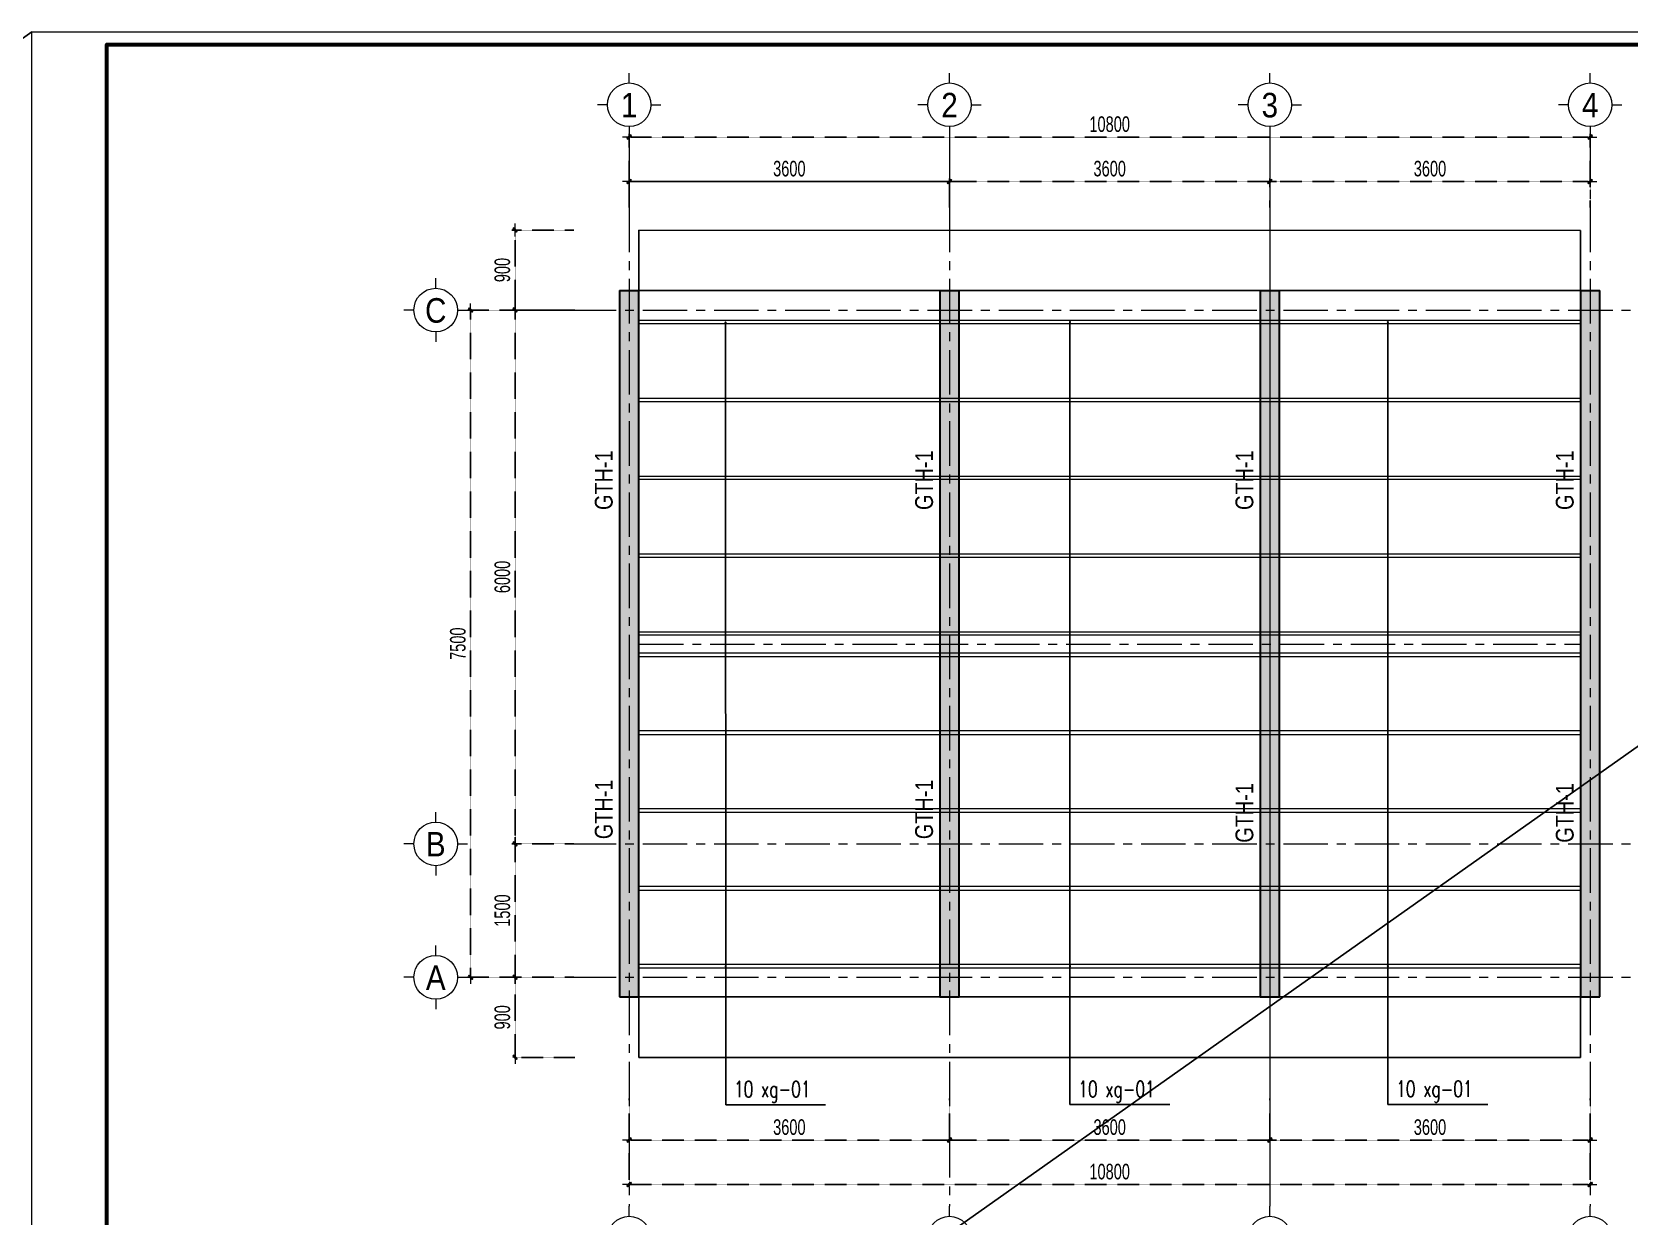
# Model space of a CAD drawing. Header units: millimetres. Extents: x -295047 to 304185, y -728047 to -308748.
# Drawn here: x 10185 to 28134, y -334984 to -321674 of the extents above; entities that cross this region are included whole.
import ezdxf
from ezdxf.enums import TextEntityAlignment as Align

# ---------------------------------------------------------------- set-up
doc = ezdxf.new("R2010")
doc.units = ezdxf.units.MM
doc.header["$MEASUREMENT"] = 0
doc.header["$PDMODE"] = 32
for name, pattern in [('CENTERX2', [4, 2.5, -0.5, 0.5, -0.5]), ('DASHDOT', [1, 0.5, -0.25, 0, -0.25]), ('HIDDEN', [0.375, 0.25, -0.125])]:
    doc.linetypes.add(name, pattern=pattern)
doc.layers.get('Defpoints').update_dxf_attribs({"color": 1})
doc.layers.add('KCS_Plotter', color=11, linetype='Continuous', plot=False)
for name, color, linetype, lineweight in [('Khungten_LCDI', 7, 'Continuous', 5), ('LC Dim', 8, 'Continuous', 18), ('LC Hatch', 252, 'Continuous', 9), ('LC ISO', 153, 'Continuous', 13), ('LC Net dam 1', 30, 'Continuous', 30), ('LC Net manh', 219, 'Continuous', 5), ('LC Net thay', 7, 'Continuous', 25), ('LC Net truc', 79, 'DASHDOT', 13), ('LC Text1', 3, 'Continuous', 20)]:
    doc.layers.add(name, color=color, linetype=linetype, lineweight=lineweight)
doc.styles.add('HOATBIF', font='hoatbif.shx', dxfattribs={"width": 0.7})
doc.styles.add('Khungten', font='VHAVAN.TTF', dxfattribs={"width": 0.9, "height": 5000})
doc.styles.add('LC 1', font='VHAVANB.TTF')
doc.styles.add('LC 3', font='vnsimli.shx', dxfattribs={"width": 0.75})
doc.styles.add('T2', font='VHARIAL.TTF', dxfattribs={"width": 0.8})
doc.styles.add('Title', font='VHBLACK.TTF', dxfattribs={"width": 0.8})
doc.dimstyles.new('1-125', dxfattribs={"dimscale": 120, "dimtxt": 2.5, "dimasz": 0.35, "dimexe": 0.5, "dimexo": 1, "dimgap": 0.8, "dimtad": 1, "dimdec": 0, "dimzin": 0, "dimdsep": 46, "dimtxsty": 'HOATBIF', "dimblk1": 'DOT', "dimblk2": 'DOT', "dimsah": 1, "dimcen": -1, "dimdle": 1, "dimclrd": 256, "dimclre": 256, "dimclrt": 4, "dimadec": 3, "dimazin": 2, "dimtfac": 0.333333, "dimtdec": 0, "dimtix": 1, "dimtmove": 2, "dimatfit": 3, "dimldrblk": 'DOT', "dimfxl": 1, "dimtvp": 0.833333, "dimtolj": 1, "dimtzin": 0, "dimarcsym": 0})
doc.dimstyles.new('1-70', dxfattribs={"dimscale": 70, "dimtxt": 2.5, "dimasz": 0.35, "dimexe": 0.5, "dimexo": 0, "dimgap": 0.8, "dimtad": 1, "dimdec": 0, "dimzin": 0, "dimdsep": 46, "dimtxsty": 'HOATBIF', "dimblk1": 'DOT', "dimblk2": 'DOT', "dimsah": 1, "dimcen": -1, "dimdle": 1, "dimclrd": 256, "dimclre": 256, "dimclrt": 4, "dimadec": 3, "dimazin": 2, "dimtfac": 0.333333, "dimtdec": 0, "dimtix": 1, "dimtmove": 2, "dimatfit": 3, "dimldrblk": 'DOT', "dimfxl": 1, "dimtvp": 0.833333, "dimtolj": 1, "dimtzin": 0, "dimarcsym": 0})
doc.dimstyles.new('mb', dxfattribs={"dimscale": 71, "dimtxt": 2.5, "dimasz": 0.35, "dimexe": 0.5, "dimexo": 0, "dimgap": 0.8, "dimtad": 1, "dimdec": 0, "dimzin": 0, "dimdsep": 46, "dimtxsty": 'HOATBIF', "dimblk1": 'DOT', "dimblk2": 'DOT', "dimsah": 1, "dimcen": -1, "dimdle": 1, "dimclrd": 256, "dimclre": 256, "dimclrt": 4, "dimadec": 3, "dimazin": 2, "dimtfac": 0.333333, "dimtdec": 0, "dimtix": 1, "dimtmove": 2, "dimatfit": 3, "dimldrblk": 'DOT', "dimfxl": 1, "dimtvp": 0.833333, "dimtolj": 1, "dimtzin": 0, "dimarcsym": 0})

# ---------------------------------------------------------------- blocks, each defined once
blk = doc.blocks.new('DOT')
at = {"layer": 'LC Dim'}
blk.add_line((-3, 0), (3, 0), dxfattribs=at)
at = {"layer": 'LC Dim', "color": 4}
blk.add_line((-1, -1), (1, 1), dxfattribs=at)
blk.add_lwpolyline([(0.5, 1), (-1, -0.5), (-0.5, -1), (1, 0.5)], close=True, dxfattribs=at)
blk = doc.blocks.new('*D967')
at = {"layer": 'Defpoints', "color": 0, "linetype": 'HIDDEN', "transparency": 16777216}
for p in [(16897, -333663), (27697, -333663), (27697, -334629)]:
    blk.add_point(p, dxfattribs=at)
at = {"layer": 'LC Dim', "linetype": 'HIDDEN', "lineweight": -2, "transparency": 16777216}
for p, q in [((16897, -333663), (16897, -334664)), ((27697, -333663), (27697, -334664)), ((16921, -334629), (27672, -334629))]:
    blk.add_line(p, q, dxfattribs=at)
at = {"layer": 'LC Dim', "linetype": 'HIDDEN', "lineweight": -2, "transparency": 16777216, "xscale": 24.5, "yscale": 24.5, "zscale": 24.5, "rotation": 180}
blk.add_blockref('DOT', (16897, -334629), dxfattribs=at)
at = {"layer": 'LC Dim', "linetype": 'HIDDEN', "lineweight": -2, "transparency": 16777216, "xscale": 24.5, "yscale": 24.5, "zscale": 24.5}
blk.add_blockref('DOT', (27697, -334629), dxfattribs=at)
at = {"layer": 'LC Dim', "color": 4, "linetype": 'HIDDEN', "transparency": 16777216, "insert": (22297, -334485), "char_height": 175, "attachment_point": 5, "style": 'HOATBIF'}
blk.add_mtext('\\A1;10800', dxfattribs=at)
blk = doc.blocks.new('_Dot')
at = {"color": 0, "linetype": 'ByBlock', "lineweight": -2}
blk.add_line((-0.5, 0), (-1, 0), dxfattribs=at)
at = {"color": 0, "linetype": 'ByBlock', "const_width": 0.5}
blk.add_lwpolyline([(-0.25, 0, 1), (0.25, 0, 1)], format="xyb", close=True, dxfattribs=at)
blk = doc.blocks.new('*D969')
at = {"layer": 'Defpoints', "color": 0, "linetype": 'HIDDEN', "transparency": 16777216}
for p in [(15115, -324800), (15587, -324800), (15587, -332300)]:
    blk.add_point(p, dxfattribs=at)
at = {"layer": 'LC Dim', "linetype": 'HIDDEN', "lineweight": -2, "transparency": 16777216}
for p, q in [((15587, -324800), (15080, -324800)), ((15115, -332276), (15115, -324825)), ((15587, -332300), (15080, -332300))]:
    blk.add_line(p, q, dxfattribs=at)
at = {"layer": 'LC Dim', "linetype": 'HIDDEN', "lineweight": -2, "transparency": 16777216, "xscale": 24.5, "yscale": 24.5, "zscale": 24.5}
for p, rotation in [((15115, -324800), 90), ((15115, -332300), 270)]:
    blk.add_blockref('DOT', p, dxfattribs=dict(at, rotation=rotation))
at = {"layer": 'LC Dim', "color": 4, "linetype": 'HIDDEN', "transparency": 16777216, "insert": (14972, -328550), "char_height": 175, "attachment_point": 5, "rotation": 90, "style": 'HOATBIF'}
blk.add_mtext('\\A1;7500', dxfattribs=at)
blk = doc.blocks.new('*D970')
at = {"layer": 'Defpoints', "color": 0, "linetype": 'HIDDEN', "transparency": 16777216}
for p in [(16897, -333663), (20497, -333663), (20497, -334129)]:
    blk.add_point(p, dxfattribs=at)
at = {"layer": 'LC Dim', "linetype": 'HIDDEN', "lineweight": -2, "transparency": 16777216}
for p, q in [((16897, -333663), (16897, -334164)), ((20497, -333663), (20497, -334164)), ((16921, -334129), (20472, -334129))]:
    blk.add_line(p, q, dxfattribs=at)
at = {"layer": 'LC Dim', "linetype": 'HIDDEN', "lineweight": -2, "transparency": 16777216, "xscale": 24.5, "yscale": 24.5, "zscale": 24.5, "rotation": 180}
blk.add_blockref('DOT', (16897, -334129), dxfattribs=at)
at = {"layer": 'LC Dim', "linetype": 'HIDDEN', "lineweight": -2, "transparency": 16777216, "xscale": 24.5, "yscale": 24.5, "zscale": 24.5}
blk.add_blockref('DOT', (20497, -334129), dxfattribs=at)
at = {"layer": 'LC Dim', "color": 4, "linetype": 'HIDDEN', "transparency": 16777216, "insert": (18697, -333985), "char_height": 175, "attachment_point": 5, "style": 'HOATBIF'}
blk.add_mtext('\\A1;3600', dxfattribs=at)
blk = doc.blocks.new('*D971')
at = {"layer": 'Defpoints', "color": 0, "linetype": 'HIDDEN', "transparency": 16777216}
for p in [(20497, -333663), (24097, -333663), (24097, -334129)]:
    blk.add_point(p, dxfattribs=at)
at = {"layer": 'LC Dim', "linetype": 'HIDDEN', "lineweight": -2, "transparency": 16777216}
for p, q in [((20497, -333663), (20497, -334164)), ((24097, -333663), (24097, -334164)), ((20521, -334129), (24072, -334129))]:
    blk.add_line(p, q, dxfattribs=at)
at = {"layer": 'LC Dim', "linetype": 'HIDDEN', "lineweight": -2, "transparency": 16777216, "xscale": 24.5, "yscale": 24.5, "zscale": 24.5, "rotation": 180}
blk.add_blockref('DOT', (20497, -334129), dxfattribs=at)
at = {"layer": 'LC Dim', "linetype": 'HIDDEN', "lineweight": -2, "transparency": 16777216, "xscale": 24.5, "yscale": 24.5, "zscale": 24.5}
blk.add_blockref('DOT', (24097, -334129), dxfattribs=at)
at = {"layer": 'LC Dim', "color": 4, "linetype": 'HIDDEN', "transparency": 16777216, "insert": (22297, -333985), "char_height": 175, "attachment_point": 5, "style": 'HOATBIF'}
blk.add_mtext('\\A1;3600', dxfattribs=at)
blk = doc.blocks.new('*D972')
at = {"layer": 'Defpoints', "color": 0, "linetype": 'HIDDEN', "transparency": 16777216}
for p in [(15615, -324800), (16274, -324800), (16274, -330800)]:
    blk.add_point(p, dxfattribs=at)
at = {"layer": 'LC Dim', "linetype": 'HIDDEN', "lineweight": -2, "transparency": 16777216}
for p, q in [((16274, -324800), (15580, -324800)), ((15615, -330776), (15615, -324825)), ((16274, -330800), (15580, -330800))]:
    blk.add_line(p, q, dxfattribs=at)
at = {"layer": 'LC Dim', "linetype": 'HIDDEN', "lineweight": -2, "transparency": 16777216, "xscale": 24.5, "yscale": 24.5, "zscale": 24.5}
for p, rotation in [((15615, -324800), 90), ((15615, -330800), 270)]:
    blk.add_blockref('DOT', p, dxfattribs=dict(at, rotation=rotation))
at = {"layer": 'LC Dim', "color": 4, "linetype": 'HIDDEN', "transparency": 16777216, "insert": (15472, -327800), "char_height": 175, "attachment_point": 5, "rotation": 90, "style": 'HOATBIF'}
blk.add_mtext('\\A1;6000', dxfattribs=at)
blk = doc.blocks.new('*D973')
at = {"layer": 'Defpoints', "color": 0, "linetype": 'HIDDEN', "transparency": 16777216}
for p in [(16274, -330800), (15615, -332300), (16274, -332300)]:
    blk.add_point(p, dxfattribs=at)
at = {"layer": 'LC Dim', "linetype": 'HIDDEN', "lineweight": -2, "transparency": 16777216}
for p, q in [((16274, -330800), (15580, -330800)), ((15615, -330825), (15615, -332276)), ((16274, -332300), (15580, -332300))]:
    blk.add_line(p, q, dxfattribs=at)
at = {"layer": 'LC Dim', "linetype": 'HIDDEN', "lineweight": -2, "transparency": 16777216, "xscale": 24.5, "yscale": 24.5, "zscale": 24.5}
for p, rotation in [((15615, -330800), 90), ((15615, -332300), 270)]:
    blk.add_blockref('DOT', p, dxfattribs=dict(at, rotation=rotation))
at = {"layer": 'LC Dim', "color": 4, "linetype": 'HIDDEN', "transparency": 16777216, "insert": (15472, -331550), "char_height": 175, "attachment_point": 5, "rotation": 90, "style": 'HOATBIF'}
blk.add_mtext('\\A1;1500', dxfattribs=at)
blk = doc.blocks.new('*D976')
at = {"layer": 'Defpoints', "color": 0, "linetype": 'HIDDEN', "transparency": 16777216}
for p in [(16274, -332300), (15615, -333200), (16288, -333200)]:
    blk.add_point(p, dxfattribs=at)
at = {"layer": 'LC Dim', "linetype": 'HIDDEN', "lineweight": -2, "transparency": 16777216}
for p, q in [((16274, -332300), (15580, -332300)), ((15615, -332325), (15615, -333176)), ((16288, -333200), (15580, -333200))]:
    blk.add_line(p, q, dxfattribs=at)
at = {"layer": 'LC Dim', "linetype": 'HIDDEN', "lineweight": -2, "transparency": 16777216, "xscale": 24.5, "yscale": 24.5, "zscale": 24.5}
for p, rotation in [((15615, -332300), 90), ((15615, -333200), 270)]:
    blk.add_blockref('DOT', p, dxfattribs=dict(at, rotation=rotation))
at = {"layer": 'LC Dim', "color": 4, "linetype": 'HIDDEN', "transparency": 16777216, "insert": (15472, -332750), "char_height": 175, "attachment_point": 5, "rotation": 90, "style": 'HOATBIF'}
blk.add_mtext('\\A1;900', dxfattribs=at)
blk = doc.blocks.new('*D977')
at = {"layer": 'Defpoints', "color": 0, "linetype": 'HIDDEN', "transparency": 16777216}
for p in [(16274, -323900), (15615, -324800), (16288, -324800)]:
    blk.add_point(p, dxfattribs=at)
at = {"layer": 'LC Dim', "linetype": 'HIDDEN', "lineweight": -2, "transparency": 16777216}
for p, q in [((16274, -323900), (15580, -323900)), ((15615, -323925), (15615, -324776)), ((16288, -324800), (15580, -324800))]:
    blk.add_line(p, q, dxfattribs=at)
at = {"layer": 'LC Dim', "linetype": 'HIDDEN', "lineweight": -2, "transparency": 16777216, "xscale": 24.5, "yscale": 24.5, "zscale": 24.5}
for p, rotation in [((15615, -323900), 90), ((15615, -324800), 270)]:
    blk.add_blockref('DOT', p, dxfattribs=dict(at, rotation=rotation))
at = {"layer": 'LC Dim', "color": 4, "linetype": 'HIDDEN', "transparency": 16777216, "insert": (15472, -324350), "char_height": 175, "attachment_point": 5, "rotation": 90, "style": 'HOATBIF'}
blk.add_mtext('\\A1;900', dxfattribs=at)
blk = doc.blocks.new('*D980')
at = {"layer": 'Defpoints', "color": 0, "linetype": 'HIDDEN', "transparency": 16777216}
for p in [(27697, -322855), (16897, -323647), (27697, -323647)]:
    blk.add_point(p, dxfattribs=at)
at = {"layer": 'LC Dim', "linetype": 'HIDDEN', "lineweight": -2, "transparency": 16777216}
for p, q in [((16897, -323647), (16897, -322820)), ((16921, -322855), (27672, -322855)), ((27697, -323647), (27697, -322820))]:
    blk.add_line(p, q, dxfattribs=at)
at = {"layer": 'LC Dim', "linetype": 'HIDDEN', "lineweight": -2, "transparency": 16777216, "xscale": 24.5, "yscale": 24.5, "zscale": 24.5, "rotation": 180}
blk.add_blockref('DOT', (16897, -322855), dxfattribs=at)
at = {"layer": 'LC Dim', "linetype": 'HIDDEN', "lineweight": -2, "transparency": 16777216, "xscale": 24.5, "yscale": 24.5, "zscale": 24.5}
blk.add_blockref('DOT', (27697, -322855), dxfattribs=at)
at = {"layer": 'LC Dim', "color": 4, "linetype": 'HIDDEN', "transparency": 16777216, "insert": (22297, -322711), "char_height": 175, "attachment_point": 5, "style": 'HOATBIF'}
blk.add_mtext('\\A1;10800', dxfattribs=at)
blk = doc.blocks.new('*D981')
at = {"layer": 'Defpoints', "color": 0, "ltscale": 2, "transparency": 16777216}
for p in [(20497, -323355), (16897, -323647), (20497, -323647)]:
    blk.add_point(p, dxfattribs=at)
at = {"layer": 'LC Dim', "lineweight": -2, "ltscale": 2, "transparency": 16777216}
for p, q in [((16897, -323577), (16897, -323320)), ((16921, -323355), (20472, -323355)), ((20497, -323577), (20497, -323320))]:
    blk.add_line(p, q, dxfattribs=at)
at = {"layer": 'LC Dim', "lineweight": -2, "ltscale": 2, "transparency": 16777216, "xscale": 24.5, "yscale": 24.5, "zscale": 24.5, "rotation": 180}
blk.add_blockref('DOT', (16897, -323355), dxfattribs=at)
at = {"layer": 'LC Dim', "lineweight": -2, "ltscale": 2, "transparency": 16777216, "xscale": 24.5, "yscale": 24.5, "zscale": 24.5}
blk.add_blockref('DOT', (20497, -323355), dxfattribs=at)
at = {"layer": 'LC Dim', "color": 4, "ltscale": 2, "transparency": 16777216, "insert": (18697, -323211), "char_height": 175, "attachment_point": 5, "style": 'HOATBIF'}
blk.add_mtext('\\A1;3600', dxfattribs=at)
blk = doc.blocks.new('*D982')
at = {"layer": 'Defpoints', "color": 0, "linetype": 'HIDDEN', "transparency": 16777216}
for p in [(24097, -323355), (20497, -323647), (24097, -323647)]:
    blk.add_point(p, dxfattribs=at)
at = {"layer": 'LC Dim', "linetype": 'HIDDEN', "lineweight": -2, "transparency": 16777216}
for p, q in [((20497, -323647), (20497, -323320)), ((20521, -323355), (24072, -323355)), ((24097, -323647), (24097, -323320))]:
    blk.add_line(p, q, dxfattribs=at)
at = {"layer": 'LC Dim', "linetype": 'HIDDEN', "lineweight": -2, "transparency": 16777216, "xscale": 24.5, "yscale": 24.5, "zscale": 24.5, "rotation": 180}
blk.add_blockref('DOT', (20497, -323355), dxfattribs=at)
at = {"layer": 'LC Dim', "linetype": 'HIDDEN', "lineweight": -2, "transparency": 16777216, "xscale": 24.5, "yscale": 24.5, "zscale": 24.5}
blk.add_blockref('DOT', (24097, -323355), dxfattribs=at)
at = {"layer": 'LC Dim', "color": 4, "linetype": 'HIDDEN', "transparency": 16777216, "insert": (22297, -323211), "char_height": 175, "attachment_point": 5, "style": 'HOATBIF'}
blk.add_mtext('\\A1;3600', dxfattribs=at)
blk = doc.blocks.new('*D965')
at = {"layer": 'Defpoints', "color": 0, "linetype": 'HIDDEN', "transparency": 16777216}
for p in [(24097, -333663), (27697, -333663), (27697, -334129)]:
    blk.add_point(p, dxfattribs=at)
at = {"layer": 'LC Dim', "linetype": 'HIDDEN', "lineweight": -2, "transparency": 16777216}
for p, q in [((24097, -333663), (24097, -334164)), ((27697, -333663), (27697, -334164)), ((24121, -334129), (27672, -334129))]:
    blk.add_line(p, q, dxfattribs=at)
at = {"layer": 'LC Dim', "linetype": 'HIDDEN', "lineweight": -2, "transparency": 16777216, "xscale": 24.5, "yscale": 24.5, "zscale": 24.5, "rotation": 180}
blk.add_blockref('DOT', (24097, -334129), dxfattribs=at)
at = {"layer": 'LC Dim', "linetype": 'HIDDEN', "lineweight": -2, "transparency": 16777216, "xscale": 24.5, "yscale": 24.5, "zscale": 24.5}
blk.add_blockref('DOT', (27697, -334129), dxfattribs=at)
at = {"layer": 'LC Dim', "color": 4, "linetype": 'HIDDEN', "transparency": 16777216, "insert": (25897, -333985), "char_height": 175, "attachment_point": 5, "style": 'HOATBIF'}
blk.add_mtext('\\A1;3600', dxfattribs=at)
blk = doc.blocks.new('*D966')
at = {"layer": 'Defpoints', "color": 0, "linetype": 'HIDDEN', "transparency": 16777216}
for p in [(27697, -323355), (24097, -323647), (27697, -323647)]:
    blk.add_point(p, dxfattribs=at)
at = {"layer": 'LC Dim', "linetype": 'HIDDEN', "lineweight": -2, "transparency": 16777216}
for p, q in [((24097, -323647), (24097, -323320)), ((24121, -323355), (27672, -323355)), ((27697, -323647), (27697, -323320))]:
    blk.add_line(p, q, dxfattribs=at)
at = {"layer": 'LC Dim', "linetype": 'HIDDEN', "lineweight": -2, "transparency": 16777216, "xscale": 24.5, "yscale": 24.5, "zscale": 24.5, "rotation": 180}
blk.add_blockref('DOT', (24097, -323355), dxfattribs=at)
at = {"layer": 'LC Dim', "linetype": 'HIDDEN', "lineweight": -2, "transparency": 16777216, "xscale": 24.5, "yscale": 24.5, "zscale": 24.5}
blk.add_blockref('DOT', (27697, -323355), dxfattribs=at)
at = {"layer": 'LC Dim', "color": 4, "linetype": 'HIDDEN', "transparency": 16777216, "insert": (25897, -323211), "char_height": 175, "attachment_point": 5, "style": 'HOATBIF'}
blk.add_mtext('\\A1;3600', dxfattribs=at)
blk = doc.blocks.new('TTRUC')
at = {"layer": 'LC ISO'}
for p, q in [((0, 6.95), (0, 10.13)), ((-6.95, 0), (-10.13, 0)), ((6.95, 0), (10.13, 0)), ((0, -6.95), (0, -10.13))]:
    blk.add_line(p, q, dxfattribs=at)
at = {"layer": 'LC Net manh'}
blk.add_circle((0, 0), 6.95, dxfattribs=at)
blk = doc.blocks.new('lcdi fix')
at = {"layer": 'Defpoints', "lineweight": 0}
blk.add_lwpolyline([(-1200, -14850), (-1200, 14850), (40800, 14850), (40800, -14850)], close=True, dxfattribs=at)
at = {"layer": 'Khungten_LCDI', "color": 5, "lineweight": 60}
blk.add_lwpolyline([(0, -14650), (0, 14650), (40600, 14650), (40600, -14650)], close=True, dxfattribs=at)
at = {"color": 7, "style": 'Khungten', "width": 0.8}
for tag, p in [('REVISION', (39499, -10746)), ('NGAYHT', (39546, -11609))]:
    blk.add_attdef(tag, text='', height=200, dxfattribs=at).set_placement(p, align=Align.CENTER)
at = {"layer": 'LC Text1', "style": 'Title', "width": 1.485915}
for tag, p, p2 in [('TENBANVE1', (36913, -8886), (40339, -8886)), ('TENBANVE2', (36913, -9562), (40339, -9562))]:
    blk.add_attdef(tag, text='', height=250, dxfattribs=at).set_placement(p, p2, align=Align.FIT)
at = {"layer": 'LC Text1', "style": 'Title', "width": 0.7}
blk.add_attdef('SOBANVE', text='', height=250, dxfattribs=at).set_placement((39562, -13896), align=Align.CENTER)

msp = doc.modelspace()

# ---------------------------------------------------------------- hatches: boundary and pattern name
at = {"layer": 'LC Hatch', "ltscale": 2}
h = msp.add_hatch(dxfattribs=at)
h.set_pattern_fill('BTCT', color=256, scale=50)
h.set_pattern_definition([(50, (0, 0), (358.6301, -31.37607), [37.5, -412.5]), (355, (0, 0), (-69.37567, 376.09607), [30, -330]), (100.4514, (29.9, -2.6), (289.2547, 344.71977), [31.8701, -350.57106]), (46.1842, (0, 100), (533.6205, -82.7595), [56.25, -618.75]), (96.6356, (44.47, 93.1), (467.33135, 487.0589), [47.8051, -525.8565]), (351.1842, (0, 100), (467.331, 487.0593), [45, -495]), (21, (50, 75), (298.45353, -201.30945), [37.5, -412.5]), (326, (50, 75), (121.65767, 362.57502), [30, -330]), (71.4514, (74.87, 58.22), (420.1113, 161.26525), [31.8701, -350.57106]), (37.5, (0, 0), (6.07993, 166.446927), [0, -326, 0, -335, 0, -331.25]), (7.5, (0, 0), (131.53477, 197.20586), [0, -191, 0, -318.5, 0, -126.25]), (327.5, (-111.5, 0), (266.91122, -11.277436), [0, -125, 0, -390, 0, -517.5]), (317.5, (-161.5, 0), (291.59308, 50.05249), [0, -162.5, 0, -259, 0, -367.5]), (45, (0, 0), (-132.58252, 132.58252), []), (45, (88.39, 0), (-132.58252, 132.58252), [])])
h.paths.add_polyline_path([(17007, -324580.1), (16787, -324580.1), (16787, -332520.1), (17007, -332520.1)])
h.paths.add_polyline_path([(20607, -324580.1), (20387, -324580.1), (20387, -332520.1), (20607, -332520.1)])
h.paths.add_polyline_path([(24207, -324580.1), (23987, -324580.1), (23987, -332520.1), (24207, -332520.1)])
h.paths.add_polyline_path([(27807, -324580.1), (27587, -324580.1), (27587, -332520.1), (27807, -332520.1)])

# ---------------------------------------------------------------- linework, layer by layer
at = {"layer": 'KCS_Plotter', "ltscale": 2}
for p, q in [((-16695, -340681.5), (10185, -321673.5)), ((10185, -342463.5, 11.8), (39585, -321673.5, 11.8))]:
    msp.add_line(p, q, dxfattribs=at)
at = {"layer": 'LC Hatch', "ltscale": 2}
msp.add_line((24097, -322850, 5.9), (24097, -334874.3, 5.9), dxfattribs=at)
at = {"layer": 'LC ISO', "ltscale": 2, "elevation": 5.9}
for points in [[(27587, -324955.1), (17007, -324955.1), (17007, -324915.1), (27587, -324915.1)], [(27587, -325830.1), (17007, -325830.1), (17007, -325790.1), (27587, -325790.1)], [(27587, -326705.1), (17007, -326705.1), (17007, -326665.1), (27587, -326665.1)], [(27587, -327580.1), (17007, -327580.1), (17007, -327540.1), (27587, -327540.1)], [(27587, -328455.1), (17007, -328455.1), (17007, -328415.1), (27587, -328415.1)], [(27587, -328655.1), (17007, -328655.1), (17007, -328695.1), (27587, -328695.1)], [(27587, -329530.1), (17007, -329530.1), (17007, -329570.1), (27587, -329570.1)], [(27587, -330405.1), (17007, -330405.1), (17007, -330445.1), (27587, -330445.1)], [(27587, -331280.1), (17007, -331280.1), (17007, -331320.1), (27587, -331320.1)], [(27587, -332155.1), (17007, -332155.1), (17007, -332195.1), (27587, -332195.1)]]:
    msp.add_lwpolyline(points, close=True, dxfattribs=at)
at = {"layer": 'LC Net dam 1'}
for p, q in [((16787, -324580.1, 5.9), (16787, -332520.1, 5.9)), ((16787, -324580.1, 5.9), (17007, -324580.1, 5.9)), ((17007, -332520.1, 5.9), (17007, -324580.1, 5.9)), ((20387, -324580.1, 5.9), (20387, -332520.1, 5.9)), ((20387, -324580.1, 5.9), (20607, -324580.1, 5.9)), ((20607, -332520.1, 5.9), (20607, -324580.1, 5.9)), ((23987, -324580.1, 5.9), (23987, -332520.1, 5.9)), ((23987, -324580.1, 5.9), (24207, -324580.1, 5.9)), ((24207, -332520.1, 5.9), (24207, -324580.1, 5.9)), ((27587, -324580.1, 5.9), (27587, -332520.1, 5.9)), ((27587, -324580.1, 5.9), (27807, -324580.1, 5.9)), ((27807, -332520.1, 5.9), (27807, -324580.1, 5.9)), ((16787, -332520.1, 5.9), (17007, -332520.1, 5.9)), ((20387, -332520.1, 5.9), (20607, -332520.1, 5.9)), ((23987, -332520.1, 5.9), (24207, -332520.1, 5.9)), ((27587, -332520.1, 5.9), (27807, -332520.1, 5.9))]:
    msp.add_line(p, q, dxfattribs=at)
at = {"layer": 'LC Net thay'}
for p, q in [((17007, -323900.4, 5.9), (27587, -323905.1, 5.9)), ((17007, -333200.1, 5.9), (17007, -323900.4, 5.9)), ((27587, -333200.1, 5.9), (27587, -323905.1, 5.9)), ((16787, -324580.1, 5.9), (27807, -324580.1, 5.9)), ((17007, -330910.1, 5.9), (17007, -324580.1, 5.9)), ((27587, -324580.1, 5.9), (27587, -330910.1, 5.9)), ((17007, -332520.1, 5.9), (17007, -330910.1, 5.9)), ((27587, -330910.1, 5.9), (27587, -332520.1, 5.9)), ((20497, -332520.1, 5.9), (16787, -332520.1, 5.9)), ((24097, -332520.1, 5.9), (20497, -332520.1, 5.9)), ((27807, -332520.1, 5.9), (24097, -332520.1, 5.9)), ((27587, -333200.1, 5.9), (17007, -333200.1, 5.9))]:
    msp.add_line(p, q, dxfattribs=at)
at = {"layer": 'LC Net thay', "ltscale": 300}
msp.add_line((27587, -330910.1, 5.9), (27587, -332190.1, 5.9), dxfattribs=at)
at = {"layer": 'LC Net truc', "linetype": 'CENTERX2', "ltscale": 200}
for p, q in [((16897, -322850, 5.9), (16897, -334874.3, 5.9)), ((20497, -322850, 5.9), (20497, -334874.3, 5.9)), ((27697, -322850, 5.9), (27697, -334874.3, 5.9)), ((27697, -322850, 5.9), (27697, -334874.3, 5.9)), ((16250.4, -324800.1, 5.9), (28759.5, -324800.1, 5.9)), ((17007, -328555.1, 5.9), (27587, -328555.1, 5.9)), ((16250.4, -330800.1, 5.9), (28759.5, -330800.1, 5.9)), ((16250.4, -332300.1, 5.9), (28759.5, -332300.1, 5.9))]:
    msp.add_line(p, q, dxfattribs=at)

# ---------------------------------------------------------------- block references
at = {"layer": 'LC ISO', "xscale": 35.27454594575228, "yscale": 35.27454594575228, "zscale": 35.27454594575228}
for p in [(16897, -322492.6, 5.9), (20497, -322492.6, 5.9), (24097, -322492.6, 5.9), (27697, -322492.6, 5.9), (14723, -324800.1, 5.9), (14723, -330800.1, 5.9), (14723, -332300.1, 5.9), (16897, -335231.7, 5.9), (20497, -335231.7, 5.9), (24097, -335231.7, 5.9), (27697, -335231.7, 5.9)]:
    msp.add_blockref('TTRUC', p, dxfattribs=at)
at = {"layer": 'LC Net thay', "xscale": 0.7000000000000526, "yscale": 0.7000000000000526, "zscale": 0.7000000000000526}
msp.add_blockref('lcdi fix', (11025, -332068.5), dxfattribs=at)

# ---------------------------------------------------------------- texts
at = {"layer": 'LC Text1', "ltscale": 0.2, "style": 'LC 1', "width": 0.9}
for s, p in [('1', (16897, -322717.3, 5.9)), ('2', (20497, -322717.3, 5.9)), ('3', (24097, -322717.3, 5.9)), ('4', (27697, -322717.3, 5.9)), ('C', (14723, -325024.8, 5.9)), ('B', (14723, -331024.8, 5.9)), ('A', (14723, -332524.8, 5.9))]:
    msp.add_text(s, height=276.2, dxfattribs=at).set_placement(p, align=Align.BOTTOM_CENTER)
at = {"layer": 'LC Text1', "style": 'T2', "width": 0.8}
for p in [(16711.2, -326712.2, 5.9), (20311.2, -326712.2, 5.9), (23911.2, -326712.2, 5.9), (27511.2, -326712.2, 5.9), (16711.2, -330412.2, 5.9), (20311.2, -330412.2, 5.9), (23911.2, -330452.2, 5.9), (27511.2, -330452.2, 5.9)]:
    msp.add_text('gth-1', height=200, rotation=90, dxfattribs=at).set_placement(p, align=Align.CENTER)
at = {"layer": 'LC Text1', "color": 3, "style": 'LC 3', "width": 0.7}
for p in [(18075.6, -333648, 11.8), (21944.6, -333646.5, 11.8), (25517.1, -333645, 11.8)]:
    msp.add_text('10 xg-01', height=181.33, dxfattribs=at).set_placement(p)

# ---------------------------------------------------------------- dimensions: what is measured, and where the dimension line sits
at = {"layer": 'LC Dim', "linetype": 'HIDDEN'}
for base, p1, p2, picture, middle in [((27697, -322854.6, 5.9), (16897, -323647.1, 5.9), (27697, -323647.1, 5.9), '*D980', (22297, -322711.1, 5.9)), ((24097, -323354.6, 5.9), (20497, -323647.1, 5.9), (24097, -323647.1, 5.9), '*D982', (22297, -323211.1, 5.9)), ((27697, -323354.6, 5.9), (24097, -323647.1, 5.9), (27697, -323647.1, 5.9), '*D966', (25897, -323211.1, 5.9)), ((27697, -334628.6, 5.9), (16897, -333662.6, 5.9), (27697, -333662.6, 5.9), '*D967', (22297, -334485.1, 5.9)), ((20497, -334128.6, 5.9), (16897, -333662.6, 5.9), (20497, -333662.6, 5.9), '*D970', (18697, -333985.1, 5.9)), ((24097, -334128.6, 5.9), (20497, -333662.6, 5.9), (24097, -333662.6, 5.9), '*D971', (22297, -333985.1, 5.9)), ((27697, -334128.6, 5.9), (24097, -333662.6, 5.9), (27697, -333662.6, 5.9), '*D965', (25897, -333985.1, 5.9))]:
    dim = msp.add_linear_dim(base=base, p1=p1, p2=p2, dimstyle='1-70', dxfattribs=at)
    dim.commit()
    dim.dimension.update_dxf_attribs({"geometry": picture, "text_midpoint": middle})
at = {"layer": 'LC Dim', "ltscale": 2}
dim = msp.add_linear_dim(base=(20497, -323354.6, 5.9), p1=(16897, -323647.1, 5.9), p2=(20497, -323647.1, 5.9), dimstyle='1-125', override={"dimscale": 70}, dxfattribs=at)
dim.commit()
dim.dimension.update_dxf_attribs({"geometry": '*D981', "text_midpoint": (18697, -323211.1, 5.9)})
at = {"layer": 'LC Dim', "linetype": 'HIDDEN'}
for base, p1, p2, picture, middle in [((15615.4, -324800.1, 5.9), (16273.8, -323900.1, 5.9), (16287.9, -324800.1, 5.9), '*D977', (15471.9, -324350.1, 5.9)), ((15115.4, -324800.1, 5.9), (15587.1, -332300.1, 5.9), (15587.1, -324800.1, 5.9), '*D969', (14971.9, -328550.1, 5.9)), ((15615.4, -324800.1, 5.9), (16273.8, -330800.1, 5.9), (16273.8, -324800.1, 5.9), '*D972', (15471.9, -327800.1, 5.9)), ((15615.4, -332300.1, 5.9), (16273.8, -330800.1, 5.9), (16273.8, -332300.1, 5.9), '*D973', (15471.9, -331550.1, 5.9)), ((15615.4, -333200.1, 5.9), (16273.8, -332300.1, 5.9), (16287.9, -333200.1, 5.9), '*D976', (15471.9, -332750.1, 5.9))]:
    dim = msp.add_linear_dim(base=base, p1=p1, p2=p2, angle=90, dimstyle='1-70', dxfattribs=at)
    dim.commit()
    dim.dimension.update_dxf_attribs({"geometry": picture, "text_midpoint": middle})

# ---------------------------------------------------------------- leaders
at = {"layer": 'LC Dim', "ltscale": 2}
for points in [[(17980, -324939, 11.8), (17982, -333732.5, 11.8), (19104.5, -333732.5, 11.8)], [(21851, -324934, 11.8), (21851, -333731, 11.8), (22973.5, -333731, 11.8)], [(25423.5, -324935, 11.8), (25423.5, -333729.5, 11.8), (26546, -333729.5, 11.8)], [(17982, -332176.5, 11.8), (17982, -333732.5, 11.8), (19032.1, -333732.5, 11.8)], [(21851, -332175, 11.8), (21851, -333731, 11.8), (22901.1, -333731, 11.8)], [(25423.5, -332173.5, 11.8), (25423.5, -333729.5, 11.8), (26473.6, -333729.5, 11.8)]]:
    msp.add_leader(points, dimstyle='mb', dxfattribs=at)

doc.saveas('drawing.dxf')
